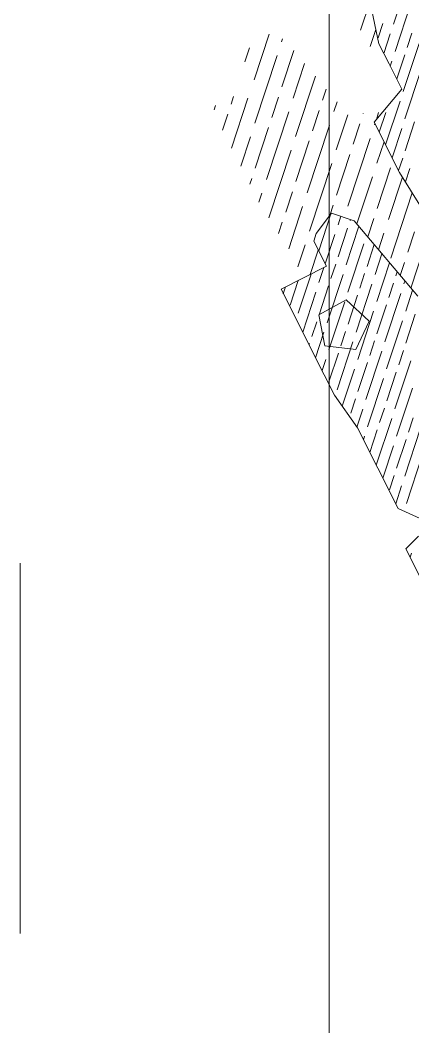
# Model space of a CAD drawing. Header units: millimetres. Extents: x 29001 to 40804, y -8833 to -5892.
# Drawn here: x 29447.92 to 29454.28, y -8454.77 to -8438.46 of the extents above; entities that cross this region are included whole.
import ezdxf

# ---------------------------------------------------------------- set-up
doc = ezdxf.new("R2010")
doc.units = ezdxf.units.MM
doc.linetypes.add('ACAD_ISO03W100', pattern=[30, 12, -18])
doc.layers.get('0').update_dxf_attribs({"lineweight": 0})
for name, color, linetype, lineweight in [('250', 250, 'Continuous', 0), ('251', 251, 'Continuous', 0), ('252', 252, 'Continuous', 0), ('ARBOL', 3, 'Continuous', 0), ('xxx_Auto_Tefris_Tefris', 32, 'Continuous', 0)]:
    doc.layers.add(name, color=color, linetype=linetype, lineweight=lineweight)

# ---------------------------------------------------------------- blocks, each defined once
blk = doc.blocks.new('cc')
at = {"color": 66, "linetype": 'Continuous', "true_color": 0x608d07}
for p, q in [((-3.7344, -0.3545), (-3.7588, -0.3404)), ((-3.2598, -0.7801), (-3.5441, -0.616)), ((-3.4916, -0.7221), (-3.5969, -0.6613)), ((-3.4818, -0.8036), (-3.5671, -0.7543)), ((-3.1504, -0.9191), (-3.4348, -0.7549)), ((-3.3583, -0.9508), (-3.5489, -0.8407)), ((-3.2686, -0.9267), (-3.4392, -0.8282)), ((-3.2489, -1.0897), (-3.5248, -0.9304)), ((-3.1406, -1.0006), (-3.2259, -0.9513)), ((-3.3671, -1.0973), (-3.5008, -1.0201)), ((-3.017, -1.1478), (-3.3014, -0.9836)), ((-3.4568, -1.1214), (-3.4767, -1.1098)), ((-3.1155, -1.3184), (-3.3999, -1.1542)), ((-3.2391, -1.1712), (-3.3244, -1.122)), ((-2.9077, -1.2867), (-3.192, -1.1226)), ((-3.3474, -1.2603), (-3.4538, -1.199)), ((-3.0258, -1.2944), (-3.1964, -1.1958)), ((-3.3376, -1.3418), (-3.4229, -1.2926)), ((-3.0062, -1.4574), (-3.2906, -1.2932)), ((-3.214, -1.489), (-3.4342, -1.3619)), ((-3.1243, -1.465), (-3.295, -1.3665)), ((-2.7743, -1.5154), (-3.0587, -1.3512)), ((-2.8979, -1.3682), (-2.9832, -1.319)), ((-2.6846, -1.4914), (-2.8552, -1.3929)), ((-3.1047, -1.628), (-3.3891, -1.4638)), ((-2.9964, -1.5389), (-3.0817, -1.4896)), ((-2.6649, -1.6544), (-2.9493, -1.4902)), ((-3.2228, -1.6356), (-3.3935, -1.5371)), ((-2.8728, -1.686), (-3.1572, -1.5218)), ((-2.7831, -1.662), (-2.9537, -1.5635)), ((-2.5935, -1.6198), (-2.7174, -1.5482)), ((-3.3125, -1.6596), (-3.3774, -1.6222)), ((-2.9713, -1.8566), (-3.2557, -1.6925)), ((-3.0949, -1.7095), (-3.1802, -1.6602)), ((-2.7635, -1.825), (-3.0478, -1.6608)), ((-2.6551, -1.7359), (-2.7404, -1.6866)), ((-2.5912, -1.6969), (-2.6081, -1.6872)), ((-3.2032, -1.7986), (-3.3534, -1.7119)), ((-2.8816, -1.8326), (-3.0522, -1.7341)), ((-2.5865, -1.8513), (-2.8159, -1.7189)), ((-2.5889, -1.7741), (-2.6125, -1.7605)), ((-3.3213, -1.8062), (-3.3293, -1.8016)), ((-3.1934, -1.8801), (-3.2787, -1.8308)), ((-2.862, -1.9956), (-3.1463, -1.8314)), ((-2.6301, -2.0537), (-2.9144, -1.8895)), ((-2.7536, -1.9065), (-2.8389, -1.8572)), ((-2.5842, -1.9285), (-2.7066, -1.8578)), ((-3.0698, -2.0273), (-3.3053, -1.8913)), ((-2.9801, -2.0032), (-3.1507, -1.9047)), ((-2.5818, -2.0057), (-2.711, -1.9311)), ((-3.0138, -2.1354), (-3.2448, -2.002)), ((-3.1035, -2.1595), (-3.2492, -2.0753)), ((-2.9241, -2.1114), (-3.0129, -2.0601)), ((-2.8521, -2.0771), (-2.9375, -2.0279)), ((-2.5771, -2.1601), (-2.8051, -2.0284)), ((-2.7286, -2.2243), (-2.9014, -2.1245)), ((-2.6389, -2.2002), (-2.8095, -2.1017)), ((-3.1932, -2.1835), (-3.2332, -2.1604)), ((-2.6578, -2.341), (-2.8774, -2.2142)), ((-2.081, -2.219), (-2.1608, -2.1729)), ((-2.6213, -2.2862), (-2.6717, -2.2571)), ((-2.5884, -2.2294), (-2.5962, -2.2249)), ((-2.0712, -2.3005), (-2.1449, -2.258)), ((-1.9476, -2.4477), (-2.1208, -2.3477)), ((-1.8579, -2.4237), (-2.0285, -2.3251)), ((-1.8382, -2.5867), (-2.0968, -2.4374)), ((-1.9564, -2.5943), (-2.0728, -2.5271)), ((-1.6064, -2.6447), (-1.8907, -2.4805)), ((-1.497, -2.7837), (-1.7814, -2.6195)), ((-1.6151, -2.7913), (-1.7586, -2.7085)), ((-1.7049, -2.8153), (-1.7346, -2.7982)), ((-1.3636, -3.0123), (-1.648, -2.8482)), ((-1.4872, -2.8652), (-1.5725, -2.8159)), ((-1.5955, -2.9543), (-1.7105, -2.8879)), ((-1.5857, -3.0358), (-1.671, -2.9865)), ((-1.2543, -3.1513), (-1.5386, -2.9871))]:
    blk.add_line(p, q, dxfattribs=at)
at = {"layer": '250', "color": 66, "true_color": 0x608d07}
for points in [[(-3.8188, -0.1164), (-3.743, -0.3991), (-3.6274, -0.406)], [(-3.5117, -0.4129), (-3.606, -0.6275), (-3.4545, -1.193), (-3.4236, -1.4498), (-3.3857, -1.5912), (-3.2247, -2.1919), (-2.9062, -2.1066), (-2.8588, -2.2833), (-2.814, -2.3091), (-2.6535, -2.3419), (-2.5757, -2.2074), (-2.5951, -1.5687)], [(-2.2173, -1.8462), (-2.1485, -2.2444), (-2.0538, -2.5978), (-1.7776, -2.6375), (-1.7303, -2.8142), (-1.6924, -2.9555), (-1.4088, -3.4477)]]:
    blk.add_lwpolyline(points, dxfattribs=at)
at = {"layer": '251', "color": 66, "linetype": 'Continuous', "true_color": 0x608d07}
for p, q in [((-2.3472, -1.7782), (-2.593, -1.6363)), ((-2.5135, -1.789), (-2.5897, -1.7449)), ((-2.3333, -1.893), (-2.4534, -1.8236)), ((-2.175, -2.0912), (-2.5597, -1.869)), ((-2.4858, -2.0184), (-2.5831, -1.9623)), ((-2.472, -2.1332), (-2.5798, -2.0709)), ((-2.1545, -2.2098), (-2.4058, -2.0647)), ((-2.8757, -2.2204), (-3.02, -2.1371)), ((-2.2981, -2.3404), (-2.5765, -2.1796)), ((-2.1718, -2.3065), (-2.412, -2.1679)), ((-2.9171, -2.3032), (-3.0467, -2.2284)), ((-2.6107, -2.3734), (-2.6717, -2.3381)), ((-2.1441, -2.536), (-2.5445, -2.3049)), ((-2.7632, -2.4989), (-3.0129, -2.3547)), ((-2.4367, -2.5806), (-2.8371, -2.3494)), ((-2.3104, -2.5467), (-2.5506, -2.4081)), ((-2.0907, -2.4601), (-2.218, -2.3866)), ((-2.9295, -2.5096), (-2.9965, -2.4709)), ((-2.5754, -2.8208), (-2.9758, -2.5896)), ((-2.7494, -2.6136), (-2.8695, -2.5443)), ((-2.2828, -2.7762), (-2.6831, -2.5451)), ((-2.1303, -2.6508), (-2.2504, -2.5814)), ((-2.0569, -2.5864), (-2.064, -2.5822)), ((-1.9906, -2.6247), (-2.0315, -2.601)), ((-2.4491, -2.7869), (-2.6893, -2.6483)), ((-2.1491, -2.7467), (-2.3567, -2.6268)), ((-2.9019, -2.7391), (-2.9562, -2.7077)), ((-2.0698, -2.6857), (-2.0702, -2.6854)), ((-2.4215, -3.0164), (-2.8218, -2.7853)), ((-2.8881, -2.8538), (-2.9224, -2.834)), ((-2.1392, -3.0726), (-2.4954, -2.867)), ((-2.269, -2.891), (-2.3891, -2.8216)), ((-2.1458, -2.8553), (-2.2027, -2.8224)), ((-2.5878, -3.0272), (-2.828, -2.8885)), ((-2.1425, -2.964), (-2.2089, -2.9256)), ((-2.7141, -3.061), (-2.8885, -2.9603)), ((-1.6451, -3.0376), (-1.7455, -2.9797)), ((-2.4077, -3.1312), (-2.5278, -3.0618)), ((-2.1359, -3.1813), (-2.3414, -3.0627)), ((-2.5602, -3.2566), (-2.8547, -3.0866)), ((-2.2337, -3.3384), (-2.634, -3.1072)), ((-1.5529, -3.1976), (-1.7223, -3.0998)), ((-2.1326, -3.2899), (-2.3476, -3.1658)), ((-2.7265, -3.2674), (-2.8209, -3.2129)), ((-2.6217, -3.3279), (-2.6664, -3.302)), ((-2.1816, -3.4752), (-2.4508, -3.3198)), ((-2.748, -3.3617), (-2.7727, -3.3474)), ((-2.1354, -3.3951), (-2.1536, -3.3846)), ((-2.3336, -3.4942), (-2.417, -3.4461))]:
    blk.add_line(p, q, dxfattribs=at)
at = {"layer": 'ARBOL', "color": 66, "true_color": 0x608d07}
blk.add_lwpolyline([(-2.9373, -1.6572), (-3.1241, -1.5777), (-3.2575, -1.7308), (-3.1531, -1.9049), (-2.9552, -1.8594)], close=True, dxfattribs=at)
blk = doc.blocks.new('MOBİLYALAR')
at = {"color": 240, "linetype": 'ACAD_ISO03W100', "lineweight": 0, "ltscale": 0.5, "true_color": 0xed1f24}
blk.add_lwpolyline([(2296.265, -2326.455), (303.129, -2326.455), (303.129, -1853.449)], dxfattribs=at)
at = {"layer": 'xxx_Auto_Tefris_Tefris', "lineweight": 0}
blk.add_lwpolyline([(351.435, -2155.146), (308.129, -2155.146), (308.129, -2087.792), (351.435, -2087.792)], close=True, dxfattribs=at)
at = {"layer": '252', "lineweight": 0, "extrusion": (0, 0, -1), "xscale": 2.5, "yscale": 2.5, "zscale": 2.5, "rotation": 138.2177405299978}
blk.add_blockref('cc', (-317.014, -2119.735), dxfattribs=at)

msp = doc.modelspace()

# ---------------------------------------------------------------- block references
at = {"color": 6}
msp.add_blockref('MOBİLYALAR', (29144.792, -6321.799), dxfattribs=at)

doc.saveas('drawing.dxf')
